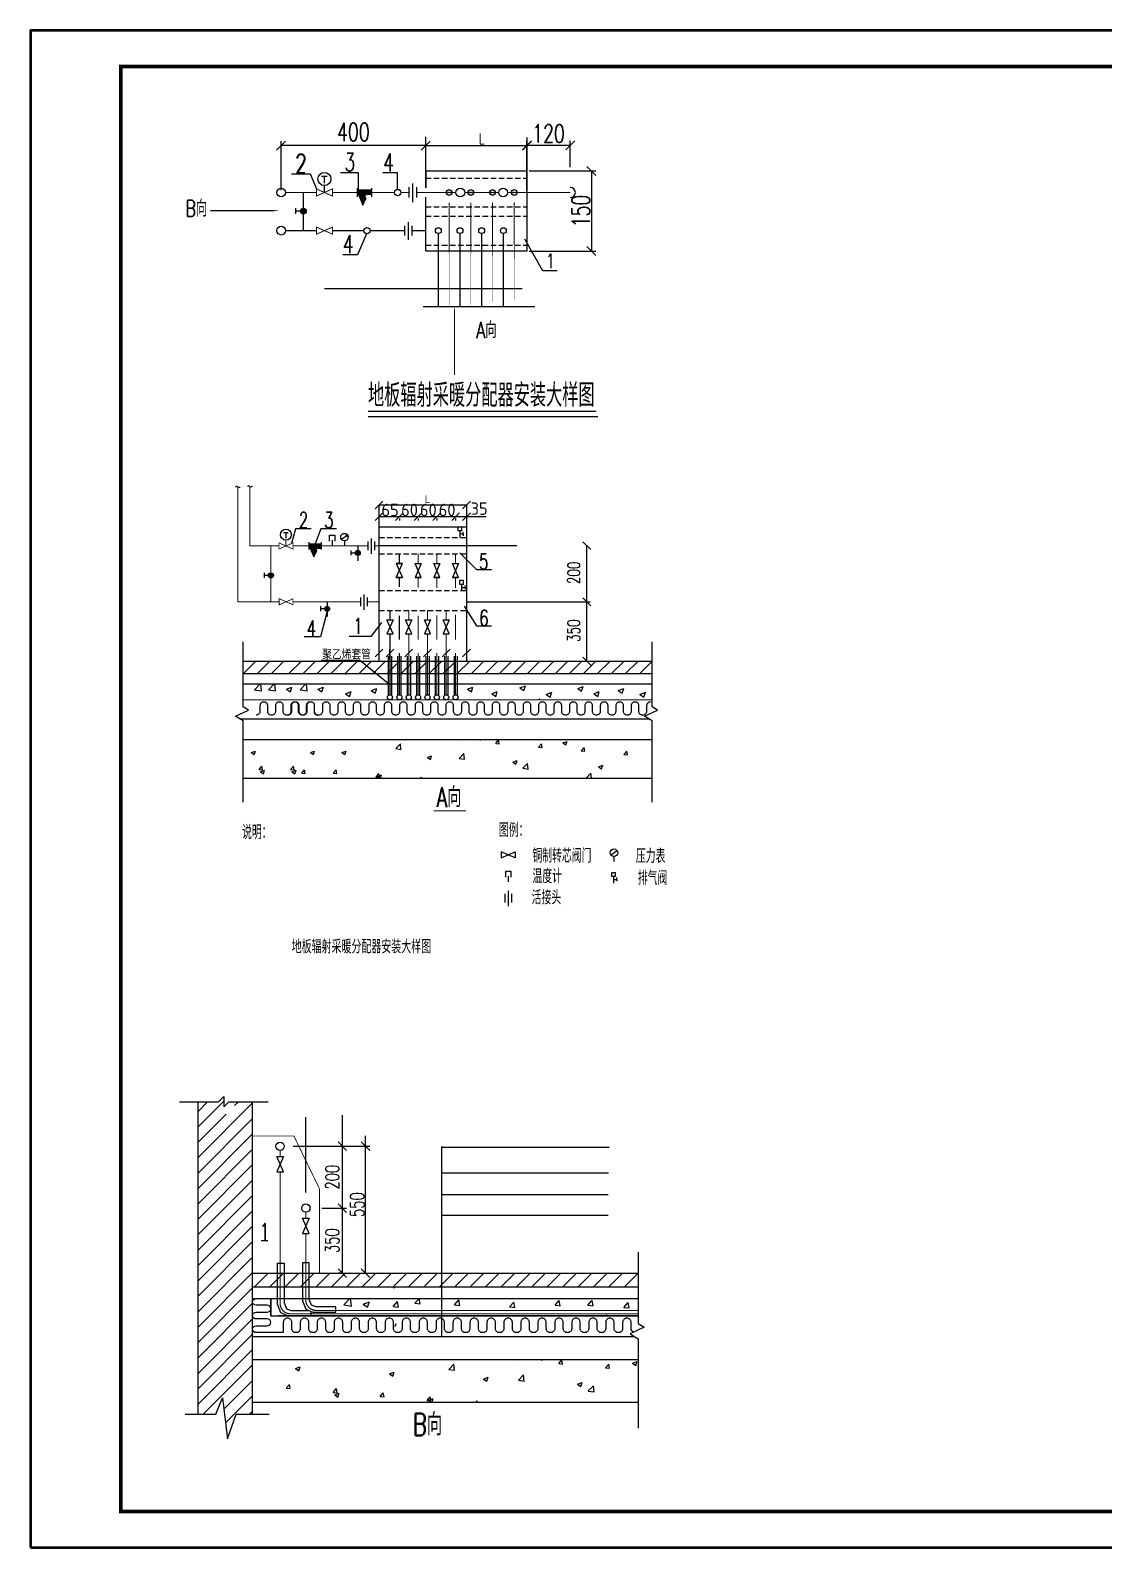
# Model space of a CAD drawing. Header units: millimetres. Extents: x -59400 to 124631, y 0 to 42000.
# Drawn here: x 65231 to 94931, y 0 to 42000 of the extents above; entities that cross this region are included whole.
import ezdxf
from ezdxf.enums import TextEntityAlignment as Align

# ---------------------------------------------------------------- set-up
doc = ezdxf.new("R2010")
doc.units = ezdxf.units.MM
doc.header["$LTSCALE"] = 600
for name, pattern in [('DASH', [0.35, 0.25, -0.1]), ('DASHDOT2', [12.7, 6.35, -3.175, 0, -3.175]), ('DASHED2', [0.375, 0.25, -0.125])]:
    doc.linetypes.add(name, pattern=pattern)
for name, color, linetype in [('_FL', 7, 'Continuous'), ('ACS_COM_BZ', 3, 'Continuous'), ('H_E1', 7, 'Continuous'), ('PUB_TEXT', 7, 'Continuous'), ('Text', 3, 'Continuous'), ('TH-构件', 7, 'Continuous'), ('TK', 4, 'Continuous')]:
    doc.layers.add(name, color=color, linetype=linetype)
doc.layers.add('PIPE-地暖供', color=4, linetype='Continuous', lineweight=50)
doc.styles.add('CHINA', font='txt', dxfattribs={"width": 0.7, "bigfont": 'HZTXT'})
doc.styles.add('DIM', font='TXT.shx', dxfattribs={"width": 0.7, "bigfont": 'HZTXT.shx'})
doc.styles.add('HZTXT1', font='romans.shx', dxfattribs={"width": 0.7, "bigfont": 'GBHZFS.SHX'})
doc.styles.get("Standard").update_dxf_attribs({"font": 'tssdeng.shx', "height": 500, "bigfont": 'tssdchn.shx'})
doc.styles.add('仿宋GB2312', font='txt.shx', dxfattribs={"width": 0.7, "height": 300, "bigfont": 'hzfs.shx'})

# ---------------------------------------------------------------- blocks, each defined once
blk = doc.blocks.new('_Oblique')
at = {"color": 0, "linetype": 'ByBlock', "lineweight": -2}
blk.add_line((-0.5, -0.5), (0.5, 0.5), dxfattribs=at)
blk = doc.blocks.new('$ThvacSys$00000040')
at = {"elevation": 0}
blk.add_lwpolyline([(7, -101, -0.575183), (0, 0, 0.604745), (-11, 101, 16.924828)], format="xyb", dxfattribs=at)
blk = doc.blocks.new('*U15')
at = {"color": 3}
blk.add_lwpolyline([(-59400, 0), (0, 0), (0, 42000), (-59400, 42000)], close=True, dxfattribs=at)
at = {"color": 3, "const_width": 100}
blk.add_lwpolyline([(-56900, 1000), (-1000, 1000), (-1000, 41000), (-56900, 41000)], close=True, dxfattribs=at)
at = {"layer": 'TK', "color": 4, "style": 'HZTXT1'}
for tag, height, width, p in [('项目负责1', 400, 0.6, (-4500, 19196)), ('项目负责2', 400, 0.6, (-4500, 18296)), ('专责', 400, 0.6, (-4500, 17396)), ('审定', 400, 0.6, (-4500, 16496)), ('审核', 400, 0.6, (-4500, 15596)), ('校对', 400, 0.6, (-4500, 14696)), ('设计', 400, 0.6, (-4500, 13796)), ('绘图', 400, 0.6, (-4500, 12896)), ('建设单位', 450, 0.6, (-4500, 11050)), ('工号', 400, 0.5, (-5501, 3507)), ('版次', 400, 0.7, (-2138, 3498)), ('阶段', 400, 0.7, (-2138, 2498)), ('比例', 400, 0.7, (-5491, 1513)), ('日期', 400, 0.7, (-2138, 1498))]:
    blk.add_attdef(tag, text='', height=height, dxfattribs=dict(at, width=width)).set_placement(p, align=Align.MIDDLE)
at = {"layer": 'TK', "color": 1, "lineweight": -3, "style": 'HZTXT1', "width": 0.6}
blk.add_attdef('工程名称', text='', height=450, dxfattribs=at).set_placement((-4500, 9050), align=Align.MIDDLE)
at = {"layer": 'TK', "color": 4, "lineweight": -3, "style": 'HZTXT1', "width": 0.6}
blk.add_attdef('子项名称', text='', height=450, dxfattribs=at).set_placement((-4500, 7050), align=Align.MIDDLE)
at = {"layer": 'TK', "color": 1, "lineweight": -3, "style": 'HZTXT1', "width": 0.6}
blk.add_attdef('图名', text='', height=450, dxfattribs=at).set_placement((-4561, 5061), align=Align.MIDDLE_CENTER)
at = {"layer": 'TK', "color": 1, "style": 'HZTXT1', "width": 0.7}
blk.add_attdef('图号', text='', height=400, dxfattribs=at).set_placement((-5491, 2513), align=Align.MIDDLE)

msp = doc.modelspace()

# ---------------------------------------------------------------- hatches: boundary and pattern name
for points in [[(74316, 37439), (74434, 37164), (74525, 37363), (74493, 37439), (74666, 37439), (74666, 37583), (74269, 37583), (74269, 37439)], [(72975, 27666), (73077, 27428), (73156, 27600), (73127, 27666), (73277, 27666), (73277, 27790), (72934, 27790), (72934, 27666)]]:
    msp.add_hatch(color=256).paths.add_polyline_path(points)
h = msp.add_hatch(color=256)
edge = h.paths.add_edge_path()
edge.add_arc((76820, 37511), 80.7, 0, 360)
edge = h.paths.add_edge_path()
edge.add_arc((78020, 37511), 80.7, 0, 360)
edge = h.paths.add_edge_path()
edge.add_arc((77420, 37511), 80.7, 0, 360)
edge = h.paths.add_edge_path()
edge.add_arc((78620, 37511), 80.7, 0, 360)
h = msp.add_hatch(color=256)
edge = h.paths.add_edge_path()
edge.add_arc((72783, 36995), 88, 0, 360)
h = msp.add_hatch(color=256)
edge = h.paths.add_edge_path()
edge.add_arc((74287, 27534), 76.1, 0, 360)
h = msp.add_hatch(color=256)
edge = h.paths.add_edge_path()
edge.add_arc((71884, 26914), 76.1, 0, 360)
h = msp.add_hatch(color=256)
edge = h.paths.add_edge_path()
edge.add_arc((73441, 25989), 76.1, 0, 360)
h = msp.add_hatch()
h.set_pattern_fill('AR-SAND', color=256, scale=60.515, style=0)
h.set_pattern_definition([(37.5, (62142, 15114.3), (-96.83, 2961.68), [0, -2336.36, 0, -2613.04, 0, -2497.76]), (7.5, (62142, 15114.3), (2720.3, 4337.87), [0, -1260.4, 0, -2105.8, 0, -806.97]), (327.5, (60251.4, 15114.3), (4786.7, 8.7), [0, -768.54, 0, -2766.75, 0, -3612.14]), (317.5, (60251.4, 15114.3), (4620.66, 1349.06), [0, -384.27, 0, -1813.76, 0, -2075.06])])
h.paths.add_polyline_path([(86019, 23909), (86019, 24196), (70403, 24196), (70403, 23909)])
h = msp.add_hatch()
h.set_pattern_fill('AR-SAND', color=256, scale=66.5, style=0)
h.set_pattern_definition([(37.5, (62304.1, -2763), (-106.4, 3254.6), [0, -2567.43, 0, -2871.47, 0, -2744.79]), (7.5, (62304, -2763), (2989.3, 4766.9), [0, -1385.06, 0, -2314.07, 0, -886.78]), (327.5, (60226.5, -2763), (5260.1, 9.56), [0, -844.55, 0, -3040.38, 0, -3969.39]), (317.5, (60226.5, -2763), (5077.65, 1482.5), [0, -422.27, 0, -1993.14, 0, -2280.28])])
h.paths.add_polyline_path([(88543, 6901), (88543, 7217), (71382, 7217), (71382, 6901)])

# ---------------------------------------------------------------- linework, layer by layer
at = {"color": 0, "linetype": 'ByBlock'}
for points in [[(72170, 37574), (72170, 38935)], [(76170, 38810), (72170, 38810)], [(76170, 37974), (76170, 38935)], [(78970, 37574), (78970, 38944)], [(78970, 38819), (80170, 38819)], [(80170, 38216), (80170, 38944)], [(79033, 38108), (80883, 38108)], [(80758, 38108), (80758, 35890)], [(79033, 35890), (80883, 35890)], [(74880, 28539), (75442, 28539), (75960, 28539), (76479, 28539), (77841, 28539)], [(75442, 28485), (75442, 28431)], [(75960, 28485), (75960, 28431)], [(76479, 28485), (76479, 28431)], [(76998, 28485), (76998, 28431)], [(80629, 24540), (80629, 26182), (80629, 27738)], [(74880, 24594), (74880, 24871)], [(75182, 24594), (75182, 24871)], [(80161, 24540), (80737, 24540)], [(72854, 9831), (72854, 11919)], [(73864, 7595), (73864, 9400), (73864, 11110), (73864, 11970)], [(74508, 7595), (74508, 11395)], [(72501, 11110), (73983, 11110)], [(73146, 11110), (74627, 11110)], [(73294, 9400), (73983, 9400)], [(73882, 7595), (73745, 7595)], [(73923, 7595), (74627, 7595)]]:
    msp.add_lwpolyline(points, dxfattribs=at)
for points in [[(76170, 38129), (76170, 37638), (76170, 39052)], [(78970, 39034), (78970, 35890), (76170, 35890), (76170, 37384)], [(76170, 38811), (78970, 38811)], [(72458, 38024), (72972, 38024), (73147, 37610)], [(73285, 37961), (73445, 37961)], [(73365, 37961), (73365, 37770)], [(74312, 37529), (74312, 38057), (73817, 38057)], [(75387, 37599), (75387, 38060), (74986, 38060)], [(76170, 38108), (78970, 38108)], [(74271, 37627), (74271, 37395)], [(74271, 37583), (74668, 37583)], [(74271, 37439), (74319, 37439)], [(74316, 37439), (74434, 37164), (74525, 37363)], [(74520, 37439), (74347, 37439), (74380, 37363)], [(74668, 37627), (74668, 37395)], [(75709, 37371), (75709, 37657)], [(75817, 37246), (75817, 37760)], [(75926, 37371), (75926, 37657)], [(72569, 37074), (72569, 36920)], [(72569, 37000), (72785, 37000)], [(75589, 36318), (75589, 36593)], [(75694, 36197), (75694, 36692)], [(75798, 36318), (75798, 36593)], [(74530, 36369), (74288, 35785), (73879, 35785)], [(79809, 35343), (79408, 35343), (78915, 36219)], [(78844, 34846), (73372, 34846)], [(76099, 34359), (79188, 34359)], [(74578, 31312), (80936, 31310)], [(74880, 24540), (74880, 28863), (77300, 28863), (77300, 24540)], [(72998, 28200), (72570, 28200), (72456, 27796)], [(73702, 28200), (73273, 28200), (73097, 27743)], [(74880, 28254), (77300, 28254)], [(77114, 28144), (77114, 27961)], [(72233, 28103), (72367, 28103)], [(72300, 28103), (72300, 27944)], [(72934, 27828), (72934, 27628)], [(72934, 27790), (73277, 27790)], [(73277, 27828), (73277, 27628)], [(73510, 27856), (73510, 28027), (73653, 28027), (73653, 27856)], [(73581, 27887), (73581, 27728)], [(73836, 27913), (74009, 28030)], [(73923, 27867), (73923, 27728)], [(73947, 28021), (74009, 28030), (73978, 27979)], [(74289, 27728), (74289, 27320)], [(74580, 27612), (74580, 27849)], [(74670, 27507), (74670, 27935)], [(74761, 27612), (74761, 27849)], [(77114, 28063), (77210, 28063), (77210, 28115)], [(77210, 28063), (77210, 28012)], [(72934, 27666), (72975, 27666), (73077, 27428), (73156, 27600), (73127, 27666), (73277, 27666)], [(74102, 27603), (74102, 27470)], [(74102, 27539), (74289, 27539)], [(77114, 27539), (77581, 27078), (77996, 27078)], [(71699, 26982), (71699, 26849)], [(71699, 26918), (71886, 26918)], [(75356, 26856), (75527, 27240), (75356, 27240), (75527, 26856), (75356, 26856), (75527, 26856)], [(75356, 27240), (75527, 27240)], [(76046, 26856), (75875, 26856), (76046, 26856), (75875, 27240), (76046, 27240), (75875, 26856)], [(75875, 27240), (76046, 27240)], [(76565, 26856), (76394, 26856), (76565, 26856), (76394, 27240), (76565, 27240), (76394, 26856)], [(76394, 27240), (76565, 27240)], [(77083, 26856), (76912, 26856), (77083, 26856), (76912, 27240), (77083, 27240), (76912, 26856)], [(76912, 27240), (77083, 27240)], [(77163, 26662), (77163, 26479)], [(77163, 26582), (77259, 26582), (77259, 26634)], [(77259, 26582), (77259, 26530)], [(73256, 26057), (73256, 25924)], [(73443, 26182), (73443, 25775)], [(74378, 26063), (74378, 26301)], [(74468, 25959), (74468, 26387)], [(74558, 26063), (74558, 26301)], [(77234, 26063), (77581, 25520), (77996, 25520)], [(73443, 25918), (73259, 25215), (72806, 25215)], [(73256, 25993), (73443, 25993)], [(75097, 25684), (75268, 25684)], [(75616, 25684), (75786, 25684)], [(76134, 25684), (76305, 25684)], [(76653, 25684), (76824, 25684)], [(74948, 25613), (74648, 25220), (74054, 25220)], [(71117, 20638), (71117, 22886), (70912, 23016), (71268, 23186), (71117, 23274), (71117, 25071)], [(82435, 20638), (82435, 22886), (82229, 23016), (82585, 23186), (82435, 23274), (82435, 25071)], [(71117, 24540), (82435, 24540)], [(71128, 24196), (71472, 24540)], [(71516, 24196), (71860, 24540)], [(71904, 24196), (72248, 24540)], [(72388, 24196), (72732, 24540)], [(72776, 24196), (73120, 24540)], [(73164, 24196), (73508, 24540)], [(73553, 24196), (73896, 24540)], [(73941, 24196), (74284, 24540)], [(74329, 24196), (74673, 24540)], [(74717, 24196), (75061, 24540)], [(75105, 24196), (75449, 24540)], [(75493, 24196), (75837, 24540)], [(75882, 24196), (76225, 24540)], [(76270, 24196), (76614, 24540)], [(76658, 24196), (77002, 24540)], [(77046, 24196), (77390, 24540)], [(77434, 24196), (77778, 24540)], [(77822, 24196), (78166, 24540)], [(78211, 24196), (78554, 24540)], [(78599, 24196), (78943, 24540)], [(78987, 24196), (79331, 24540)], [(79375, 24196), (79719, 24540)], [(79763, 24196), (80107, 24540)], [(80151, 24196), (80495, 24540)], [(80540, 24196), (80883, 24540)], [(80928, 24196), (81272, 24540)], [(81316, 24196), (81660, 24540)], [(81704, 24196), (82048, 24540)], [(82092, 24196), (82436, 24540)], [(71117, 24196), (82435, 24196)], [(71117, 23909), (82435, 23909)], [(71435, 23746), (71591, 23909)], [(71435, 23746), (71630, 23716)], [(71630, 23716), (71608, 23909)], [(71823, 23746), (71979, 23909)], [(71823, 23746), (72018, 23716)], [(72018, 23716), (71996, 23909)], [(72317, 23762), (72471, 23821)], [(72317, 23762), (72427, 23688)], [(72427, 23688), (72471, 23821)], [(72695, 23746), (72851, 23909)], [(72695, 23746), (72890, 23716)], [(72890, 23716), (72868, 23909)], [(73189, 23762), (73343, 23821)], [(73189, 23762), (73299, 23688)], [(73299, 23688), (73343, 23821)], [(73952, 23638), (74106, 23697)], [(73952, 23638), (74062, 23564)], [(74062, 23564), (74106, 23697)], [(74662, 23726), (74816, 23785)], [(74662, 23726), (74772, 23653)], [(74772, 23653), (74816, 23785)], [(77324, 23762), (77478, 23821)], [(77324, 23762), (77434, 23688)], [(77434, 23688), (77478, 23821)], [(77999, 23638), (78152, 23697)], [(77999, 23638), (78108, 23564)], [(78108, 23564), (78152, 23697)], [(78780, 23797), (78933, 23856)], [(78780, 23797), (78889, 23724)], [(78889, 23724), (78933, 23856)], [(79507, 23620), (79661, 23679)], [(79507, 23620), (79616, 23546)], [(79616, 23546), (79661, 23679)], [(80377, 23779), (80531, 23839)], [(80377, 23779), (80486, 23706)], [(80486, 23706), (80531, 23839)], [(80820, 23638), (80974, 23697)], [(80820, 23638), (80930, 23564)], [(80930, 23564), (80974, 23697)], [(81495, 23726), (81649, 23785)], [(81495, 23726), (81604, 23653)], [(81604, 23653), (81649, 23785)], [(82098, 23620), (82252, 23679)], [(82098, 23620), (82207, 23546)], [(82207, 23546), (82252, 23679)], [(79296, 23469), (79320, 23497)], [(79325, 23469), (79320, 23497)], [(71023, 22946), (82341, 22946)], [(71117, 22371), (82435, 22371)], [(72608, 22371), (72612, 22370)], [(72612, 22370), (72612, 22371)], [(73480, 22371), (73484, 22370)], [(73484, 22370), (73484, 22371)], [(76929, 22366), (76932, 22371)], [(76929, 22366), (77027, 22358)], [(77027, 22357), (77025, 22371)], [(77656, 22371), (77685, 22351)], [(77685, 22351), (77691, 22371)], [(78110, 22263), (78189, 22357)], [(78110, 22263), (78208, 22254)], [(78208, 22254), (78189, 22357)], [(79969, 22274), (80085, 22319)], [(79970, 22274), (80051, 22219)], [(80051, 22219), (80085, 22319)], [(71341, 22007), (71457, 22051)], [(71342, 22007), (71423, 21952)], [(71423, 21952), (71457, 22051)], [(72980, 22007), (73096, 22051)], [(72980, 22007), (73062, 21952)], [(73062, 21952), (73096, 22051)], [(73852, 22007), (73968, 22051)], [(73852, 22007), (73934, 21952)], [(73934, 21952), (73968, 22051)], [(75340, 22120), (75469, 22254)], [(75340, 22120), (75487, 22097)], [(75487, 22097), (75469, 22254)], [(76219, 21875), (76334, 21919)], [(76219, 21875), (76301, 21820)], [(76301, 21820), (76334, 21919)], [(77098, 21847), (77226, 21981)], [(77098, 21847), (77244, 21825)], [(77244, 21825), (77226, 21981)], [(79291, 22159), (79371, 22254)], [(79291, 22159), (79390, 22151)], [(79390, 22151), (79371, 22254)], [(80472, 22056), (80552, 22151)], [(80472, 22056), (80571, 22048)], [(80571, 22047), (80552, 22151)], [(81654, 21953), (81733, 22047)], [(81654, 21953), (81752, 21944)], [(81752, 21944), (81733, 22047)], [(71560, 21541), (71640, 21635)], [(71560, 21541), (71659, 21532)], [(71597, 21476), (71712, 21520)], [(71597, 21476), (71678, 21421)], [(71659, 21532), (71640, 21635)], [(71679, 21421), (71712, 21520)], [(72432, 21541), (72512, 21635)], [(72432, 21541), (72531, 21532)], [(72468, 21476), (72584, 21520)], [(72469, 21476), (72550, 21421)], [(72531, 21532), (72512, 21635)], [(72550, 21421), (72584, 21520)], [(72741, 21437), (72821, 21532)], [(72742, 21437), (72840, 21429)], [(72840, 21429), (72821, 21532)], [(73613, 21437), (73693, 21532)], [(73613, 21437), (73712, 21429)], [(73712, 21429), (73693, 21532)], [(74795, 21334), (74874, 21429)], [(74893, 21325), (74874, 21429)], [(78586, 21743), (78701, 21788)], [(78586, 21743), (78668, 21688)], [(78668, 21688), (78701, 21788)], [(78856, 21575), (78984, 21709)], [(78856, 21575), (79002, 21552)], [(79002, 21552), (78984, 21709)], [(80613, 21302), (80741, 21436)], [(80758, 21297), (80741, 21436)], [(80953, 21611), (81068, 21656)], [(80953, 21611), (81034, 21556)], [(81034, 21556), (81068, 21656)], [(71117, 21297), (82435, 21297)], [(74795, 21334), (74893, 21325)], [(74835, 21344), (74951, 21388)], [(74835, 21344), (74905, 21297)], [(74920, 21297), (74951, 21388)], [(76032, 21297), (76055, 21325)], [(76061, 21297), (76055, 21325)], [(80613, 21302), (80647, 21297)], [(69870, 11650), (70581, 12362)], [(69870, 12077), (70137, 12344)], [(69870, 3691), (69870, 12344)], [(69870, 10797), (71382, 12309)], [(70882, 12235), (70991, 12344)], [(71382, 3691), (71382, 12344)], [(69870, 11223), (70645, 11999)], [(69870, 10370), (71382, 11882)], [(69870, 9944), (71382, 11456)], [(69870, 9517), (71382, 11029)], [(76605, 11101), (76605, 5843)], [(76605, 11088), (81246, 11088)], [(69870, 9091), (71382, 10603)], [(72048, 10827), (72236, 10827)], [(69870, 8664), (71382, 10176)], [(72048, 10404), (72236, 10404)], [(76605, 10375), (81233, 10375)], [(69870, 8238), (71382, 9750)], [(76605, 9771), (81224, 9771)], [(69870, 7811), (71382, 9323)], [(69870, 7384), (71382, 8897)], [(72761, 9117), (72948, 9117)], [(76605, 9206), (81219, 9206)], [(69870, 6958), (71382, 8470)], [(71617, 8506), (71801, 8506)], [(72761, 8694), (72948, 8694)], [(69870, 6531), (71382, 8043)], [(82054, 8178), (82054, 6204), (82219, 6107), (81828, 5921), (82054, 5777), (82054, 3307)], [(69870, 6105), (71382, 7617)], [(71382, 7595), (82054, 7595)], [(71431, 7217), (71809, 7595)], [(71857, 7217), (72235, 7595)], [(72284, 7217), (72662, 7595)], [(72710, 7217), (73088, 7595)], [(73137, 7217), (73515, 7595)], [(73564, 7217), (73941, 7595)], [(73990, 7217), (74368, 7595)], [(74417, 7217), (74794, 7595)], [(74843, 7217), (75221, 7595)], [(75270, 7217), (75648, 7595)], [(75696, 7217), (76074, 7595)], [(76123, 7217), (76501, 7595)], [(76549, 7217), (76927, 7595)], [(76976, 7217), (77354, 7595)], [(77403, 7217), (77780, 7595)], [(77829, 7217), (78207, 7595)], [(78256, 7217), (78634, 7595)], [(78682, 7217), (79060, 7595)], [(79109, 7217), (79487, 7595)], [(79535, 7217), (79913, 7595)], [(79962, 7217), (80340, 7595)], [(80389, 7217), (80766, 7595)], [(80815, 7217), (81193, 7595)], [(81242, 7217), (81619, 7595)], [(81668, 7217), (82046, 7595)], [(69870, 5678), (71382, 7190)], [(71382, 7217), (82054, 7217)], [(69870, 5252), (71382, 6764)], [(71382, 6901), (82054, 6901)], [(73901, 6722), (74072, 6901)], [(73901, 6722), (74115, 6689)], [(74115, 6689), (74091, 6901)], [(74444, 6740), (74613, 6805)], [(74444, 6740), (74564, 6659)], [(74564, 6659), (74613, 6805)], [(75271, 6674), (75386, 6811)], [(75415, 6661), (75388, 6811)], [(75872, 6765), (75987, 6901)], [(75872, 6765), (76016, 6752)], [(76016, 6752), (75989, 6901)], [(76972, 6719), (77087, 6856)], [(77116, 6706), (77089, 6856)], [(78492, 6662), (78606, 6799)], [(78636, 6650), (78608, 6799)], [(79750, 6708), (79865, 6845)], [(79895, 6695), (79867, 6845)], [(80658, 6708), (80772, 6845)], [(80802, 6695), (80774, 6845)], [(81656, 6651), (81770, 6788)], [(81800, 6638), (81772, 6788)], [(69870, 4825), (71382, 6337)], [(71881, 6419), (82054, 6419), (72093, 6419)], [(75271, 6674), (75415, 6661)], [(76972, 6719), (77116, 6707)], [(78492, 6662), (78636, 6650)], [(79750, 6708), (79895, 6695)], [(80658, 6708), (80802, 6695)], [(81155, 6419), (81181, 6449)], [(81186, 6419), (81181, 6449)], [(81656, 6651), (81800, 6639)], [(69870, 4398), (71382, 5911)], [(75320, 6121), (75364, 6204)], [(69870, 3972), (71382, 5484)], [(71382, 5843), (81950, 5843)], [(70016, 3691), (71382, 5057)], [(71382, 5211), (82054, 5211)], [(75033, 5211), (75037, 5210)], [(75037, 5210), (75037, 5211)], [(76808, 4936), (76949, 5083)], [(76969, 4911), (76949, 5083)], [(78553, 5206), (78557, 5211)], [(78553, 5206), (78661, 5197)], [(78662, 5197), (78659, 5211)], [(79352, 5211), (79384, 5190)], [(79384, 5190), (79391, 5211)], [(79851, 5093), (79939, 5197)], [(79851, 5093), (79959, 5083)], [(79960, 5083), (79939, 5196)], [(81149, 4979), (81237, 5083)], [(81258, 4969), (81237, 5083)], [(81895, 5105), (82022, 5154)], [(81895, 5105), (81985, 5045)], [(81985, 5045), (82022, 5154)], [(70584, 3833), (71382, 4631)], [(72572, 4956), (72698, 5005)], [(72572, 4956), (72662, 4896)], [(72662, 4896), (72698, 5005)], [(75173, 4812), (75299, 4860)], [(75173, 4811), (75263, 4751)], [(75263, 4751), (75299, 4860)], [(76808, 4936), (76969, 4911)], [(77773, 4667), (77900, 4715)], [(77773, 4667), (77863, 4606)], [(77863, 4606), (77900, 4715)], [(78739, 4636), (78880, 4783)], [(78739, 4636), (78900, 4611)], [(78900, 4611), (78880, 4783)], [(81149, 4979), (81258, 4969)], [(70630, 3453), (71382, 4204)], [(72314, 4413), (72401, 4517)], [(72314, 4413), (72422, 4403)], [(72422, 4403), (72401, 4517)], [(73612, 4299), (73699, 4403)], [(73612, 4299), (73720, 4290)], [(73652, 4228), (73779, 4276)], [(73652, 4228), (73742, 4167)], [(73720, 4290), (73700, 4403)], [(73742, 4167), (73779, 4276)], [(74910, 4186), (74997, 4289)], [(75018, 4176), (74998, 4289)], [(80374, 4522), (80501, 4570)], [(80374, 4522), (80464, 4461)], [(80464, 4461), (80501, 4570)], [(80671, 4337), (80812, 4483)], [(80671, 4336), (80832, 4312)], [(80832, 4312), (80812, 4483)], [(69517, 3691), (70367, 3691), (70547, 4143), (70683, 3014), (70928, 3691), (71838, 3691)], [(71382, 4031), (82054, 4031)], [(74910, 4185), (75018, 4176)], [(76208, 4072), (76295, 4176)], [(76208, 4072), (76316, 4062)], [(76253, 4083), (76380, 4132)], [(76253, 4083), (76329, 4031)], [(76317, 4062), (76296, 4176)], [(76346, 4031), (76380, 4131)], [(77567, 4031), (77594, 4062)], [(77599, 4031), (77594, 4062)], [(71295, 3691), (71382, 3778)]]:
    msp.add_lwpolyline(points)
at = {"linetype": 'DASHED2'}
for points in [[(76170, 37911), (78970, 37911)], [(76170, 37111), (78970, 37111)], [(76170, 36856), (78970, 36856)], [(76170, 36056), (78970, 36056)], [(74880, 27961), (77300, 27961)], [(74880, 27510), (77300, 27510)], [(74880, 26490), (77300, 26490)], [(74880, 25944), (77300, 25944)]]:
    msp.add_lwpolyline(points, dxfattribs=at)
for points, const_width in [([(73147, 37511), (72292, 37511)], 35), ([(72785, 37511), (72785, 36456)], 35), ([(73591, 37610), (73591, 37412), (73147, 37610), (73147, 37412), (73591, 37610)], 25), ([(73369, 37704), (73369, 37511)], 36.3), ([(75306, 37511), (73591, 37511)], 35), ([(75709, 37511), (75482, 37511)], 35), ([(77008, 37511), (75926, 37511)], 35), ([(78190, 37511), (77250, 37511)], 35), ([(80170, 37511), (78433, 37511)], 35), ([(79342, 37511), (78970, 37511)], 35), ([(79552, 37511), (80049, 37511)], 35), ([(73591, 36555), (73591, 36357), (73147, 36555), (73147, 36357), (73591, 36555)], 25), ([(72292, 36456), (73147, 36456)], 35), ([(73591, 36456), (74457, 36456)], 35), ([(74634, 36456), (75589, 36456)], 35), ([(74578, 31454), (80893, 31454)], 35), ([(71886, 27728), (71886, 26182)], 30.3), ([(72496, 27813), (72496, 27643), (72111, 27813), (72111, 27643), (72496, 27813)], 21.6), ([(72303, 27889), (72303, 27728)], 30.3), ([(74580, 27728), (72496, 27728)], 30.3), ([(74880, 27728), (74761, 27728)], 30.3), ([(75442, 26856), (75442, 26591)], 30.3), ([(75960, 26856), (75960, 26573)], 30.3), ([(76479, 26856), (76479, 26564)], 30.3), ([(76998, 26856), (76998, 26564)], 30.3), ([(72501, 26268), (72501, 26097), (72117, 26268), (72117, 26097), (72501, 26268)], 21.6), ([(75182, 25684), (75182, 25944)], 30.3), ([(75442, 25797), (75442, 25130)], 30.3), ([(75701, 25684), (75701, 25944)], 30.3), ([(75960, 25797), (75960, 25130)], 30.3), ([(76220, 25684), (76220, 25944)], 30.3), ([(76479, 25806), (76479, 25130)], 30.3), ([(76738, 25684), (76738, 25944)], 30.3), ([(76998, 25824), (76998, 25130)], 30.3), ([(75182, 25299), (75182, 23609)], 30.3), ([(75701, 25299), (75701, 23609)], 30.3), ([(76220, 25299), (76220, 23609)], 30.3), ([(76738, 25299), (76738, 23609)], 30.3), ([(76390, 20398), (77287, 20398)], 30.3), ([(72142, 10827), (72142, 10995)], 33.2), ([(72854, 9117), (72854, 9285)], 33.2)]:
    msp.add_lwpolyline(points, dxfattribs=dict(const_width=const_width))
for points, format in [([(80170, 37369, 1), (80170, 37653)], "xyb"), ([(70209, 37009, 30, 30, 0), (71192, 37009, 200, 0, 0), (72120, 37009, 0, 0, 0)], "xyseb"), ([(76820, 34359, 0, 0, 0), (76820, 37234, 35, 35, 0), (76820, 34359, 0, 0, 0)], "xyseb"), ([(77420, 34359, 0, 0, 0), (77420, 37234, 35, 35, 0), (77420, 34359, 0, 0, 0)], "xyseb"), ([(78020, 34359, 0, 0, 0), (78020, 37234, 35, 35, 0), (78020, 34359, 0, 0, 0)], "xyseb"), ([(78620, 34359, 0, 0, 0), (78620, 37234, 35, 35, 0), (78620, 34359, 0, 0, 0)], "xyseb"), ([(75798, 36456, 35, 35, 0), (76170, 36456, 0, 0, 0), (79442, 36456, 0, 0, 0)], "xyseb"), ([(76966, 32459, 30, 30, 0), (76966, 33442, 200, 0, 0), (76966, 34370, 0, 0, 0)], "xyseb"), ([(72111, 27728, 30.3, 30.3, 0), (71302, 27728, 30.3, 30.3, 0), (71302, 29372, 0, 0, 0)], "xyseb"), ([(75442, 28863, 0, 0, 0), (75442, 27240, 30.3, 30.3, 0), (75442, 27510, 0, 0, 0)], "xyseb"), ([(75960, 27510, 0, 0, 0), (75960, 27240, 30.3, 30.3, 0), (75960, 27510, 0, 0, 0), (75960, 28863, 0, 0, 0)], "xyseb"), ([(76479, 27510, 0, 0, 0), (76479, 27240, 30.3, 30.3, 0), (76479, 27510, 0, 0, 0), (76479, 28863, 0, 0, 0)], "xyseb"), ([(76998, 28863, 0, 0, 0), (76998, 27240, 30.3, 30.3, 0), (76998, 27510, 0, 0, 0)], "xyseb"), ([(75442, 24540, 0, 0, 0), (75442, 24763, 30.3, 30.3, 0), (75442, 23609, 0, 0, 0)], "xyseb"), ([(75960, 24540, 0, 0, 0), (75960, 24763, 30.3, 30.3, 0), (75960, 23609, 0, 0, 0)], "xyseb"), ([(76479, 24540, 0, 0, 0), (76479, 24763, 30.3, 30.3, 0), (76479, 23609, 0, 0, 0)], "xyseb"), ([(76998, 24540, 0, 0, 0), (76998, 24763, 30.3, 30.3, 0), (76998, 23609, 0, 0, 0)], "xyseb"), ([(71117, 23469, 30.3, 30.3, 0), (82435, 23469, 0, 0, 0), (72314, 23469, 0, 0, 0)], "xyseb"), ([(72976, 23408), (72970, 23408, 0.414214), (72867, 23305), (72867, 23148, -0.414214), (72763, 23044), (72757, 23044, -0.414214), (72653, 23148), (72653, 23305, 0.414214), (72549, 23408), (72543, 23408, 0.414214), (72439, 23305), (72439, 23148, -0.414214), (72336, 23044), (72329, 23044, -0.414214), (72226, 23148), (72226, 23305, 0.414214), (72122, 23408), (72116, 23408, 0.414214), (72012, 23305), (72012, 23148, -0.414214), (71908, 23044), (71902, 23044, -0.414214), (71798, 23148), (71798, 23305, 0.414214), (71695, 23408), (71688, 23408, 0.414214), (71585, 23305), (71585, 23148, -0.414214), (71481, 23044)], "xyb"), ([(82394, 23408), (82388, 23408, 0.414214), (82284, 23305), (82284, 23148, -0.414214), (82180, 23044), (82174, 23044, -0.414214), (82070, 23148), (82070, 23305, 0.414214), (81967, 23408), (81960, 23408, 0.414214), (81857, 23305), (81857, 23148, -0.414214), (81753, 23044), (81747, 23044, -0.414214), (81643, 23148), (81643, 23305, 0.414214), (81539, 23408), (81533, 23408, 0.414214), (81429, 23305), (81429, 23148, -0.414214), (81326, 23044), (81320, 23044, -0.414214), (81216, 23148), (81216, 23305, 0.414214), (81112, 23408), (81106, 23408, 0.414214), (81002, 23305), (81002, 23148, -0.414214), (80898, 23044), (80892, 23044, -0.414214), (80788, 23148), (80788, 23305, 0.414214), (80685, 23408), (80679, 23408, 0.414214), (80575, 23305), (80575, 23148, -0.414214), (80471, 23044), (80465, 23044, -0.414214), (80361, 23148), (80361, 23305, 0.414214), (80257, 23408), (80251, 23408, 0.414214), (80148, 23305), (80148, 23148, -0.414214), (80044, 23044), (80038, 23044, -0.414214), (79934, 23148), (79934, 23305, 0.414214), (79830, 23408), (79824, 23408, 0.414214), (79720, 23305), (79720, 23148, -0.414214), (79617, 23044), (79610, 23044, -0.414214), (79507, 23148), (79507, 23305, 0.414214), (79403, 23408), (79397, 23408, 0.414214), (79293, 23305), (79293, 23148, -0.414214), (79189, 23044), (79183, 23044, -0.414214), (79079, 23148), (79079, 23305, 0.414214), (78976, 23408), (78970, 23408, 0.414214), (78866, 23305), (78866, 23148, -0.414214), (78762, 23044), (78756, 23044, -0.414214), (78652, 23148), (78652, 23305, 0.414214), (78548, 23408), (78542, 23408, 0.414214), (78439, 23305), (78439, 23148, -0.414214), (78335, 23044), (78329, 23044, -0.414214), (78225, 23148), (78225, 23305, 0.414214), (78121, 23408), (78115, 23408, 0.414214), (78011, 23305), (78011, 23148, -0.414214), (77907, 23044), (77901, 23044, -0.414214), (77798, 23148), (77798, 23305, 0.414214), (77694, 23408), (77688, 23408, 0.414214), (77584, 23305), (77584, 23148, -0.414214), (77480, 23044), (77474, 23044, -0.414214), (77370, 23148), (77370, 23305, 0.414214), (77267, 23408), (77260, 23408, 0.414214), (77157, 23305), (77157, 23148, -0.414214), (77053, 23044), (77047, 23044, -0.414214), (76943, 23148), (76943, 23305, 0.414214), (76839, 23408), (76833, 23408, 0.414214), (76729, 23305), (76729, 23148, -0.414214), (76626, 23044), (76620, 23044, -0.414214), (76516, 23148), (76516, 23305, 0.414214), (76412, 23408), (76406, 23408, 0.414214), (76302, 23305), (76302, 23148, -0.414214), (76198, 23044), (76192, 23044, -0.414214), (76089, 23148), (76089, 23305, 0.414214), (75985, 23408), (75979, 23408, 0.414214), (75875, 23305), (75875, 23148, -0.414214), (75771, 23044), (75765, 23044, -0.414214), (75661, 23148), (75661, 23305, 0.414214), (75557, 23408), (75551, 23408, 0.414214), (75448, 23305), (75448, 23148, -0.414214), (75344, 23044), (75338, 23044, -0.414214), (75234, 23148), (75234, 23305, 0.414214), (75130, 23408), (75124, 23408, 0.414214), (75020, 23305), (75020, 23148, -0.414214), (74917, 23044), (74910, 23044, -0.414214), (74807, 23148), (74807, 23305, 0.414214), (74703, 23408), (74697, 23408, 0.414214), (74593, 23305), (74593, 23148, -0.414214), (74489, 23044), (74483, 23044, -0.414214), (74379, 23148), (74379, 23305, 0.414214), (74276, 23408), (74270, 23408, 0.414214), (74166, 23305), (74166, 23148, -0.414214), (74062, 23044), (74056, 23044, -0.414214), (73952, 23148), (73952, 23305, 0.414214), (73848, 23408), (73842, 23408, 0.414214), (73739, 23305), (73739, 23148, -0.414214), (73635, 23044), (73629, 23044, -0.414214), (73525, 23148), (73525, 23305, 0.414214), (73421, 23408), (73415, 23408, 0.414214), (73311, 23305), (73311, 23148, -0.414214), (73208, 23044), (73201, 23044, -0.414214), (73098, 23148), (73098, 23305, 0.414214), (72994, 23408), (72988, 23408, 0.414214), (72884, 23305), (72884, 23148, -0.414214), (72780, 23044), (72774, 23044, -0.414214), (72670, 23148), (72670, 23305, 0.414214), (72567, 23408), (72560, 23408, 0.414214), (72457, 23305), (72457, 23148, -0.414214), (72353, 23044)], "xyb"), ([(73080, 23148, 0.414214), (73184, 23044), (73190, 23044)], "xyb"), ([(73234, 7595, 23.8, 23.8, 0), (73234, 9928, 23.8, 23.8, 0), (72522, 11395, 23.8, 23.8, 0), (71382, 11395, 0, 0, 0)], "xyseb"), ([(81918, 5964, -0.282176), (81856, 6065), (81856, 6237, 0.414214), (81742, 6351), (81735, 6351, 0.414214), (81621, 6237), (81621, 6065, -0.414214), (81507, 5951), (81500, 5951, -0.414214), (81386, 6065), (81386, 6237, 0.414214), (81272, 6351), (81265, 6351, 0.414214), (81151, 6237), (81151, 6065, -0.414214), (81037, 5951), (81031, 5951, -0.414214), (80917, 6065), (80917, 6237, 0.414214), (80803, 6351), (80796, 6351, 0.414214), (80682, 6237), (80682, 6065, -0.414214), (80568, 5951), (80561, 5951, -0.414214), (80447, 6065), (80447, 6237, 0.414214), (80333, 6351), (80326, 6351, 0.414214), (80212, 6237), (80212, 6065, -0.414214), (80098, 5951), (80092, 5951, -0.414214), (79978, 6065), (79978, 6237, 0.414214), (79864, 6351), (79857, 6351, 0.414214), (79743, 6237), (79743, 6065, -0.414214), (79629, 5951), (79622, 5951, -0.414214), (79508, 6065), (79508, 6237, 0.414214), (79394, 6351), (79387, 6351, 0.414214), (79273, 6237), (79273, 6065, -0.414214), (79159, 5951), (79153, 5951, -0.414214), (79039, 6065), (79039, 6237, 0.414214), (78925, 6351), (78918, 6351, 0.414214), (78804, 6237), (78804, 6065, -0.414214), (78690, 5951), (78683, 5951, -0.414214), (78569, 6065), (78569, 6237, 0.414214), (78455, 6351), (78448, 6351, 0.414214), (78334, 6237), (78334, 6065, -0.414214), (78220, 5951), (78214, 5951, -0.414214), (78100, 6065), (78100, 6237, 0.414214), (77986, 6351), (77979, 6351, 0.414214), (77865, 6237), (77865, 6065, -0.414214), (77751, 5951), (77744, 5951, -0.414214), (77630, 6065), (77630, 6237, 0.414214), (77516, 6351), (77509, 6351, 0.414214), (77395, 6237), (77395, 6065, -0.414214), (77281, 5951), (77274, 5951, -0.414214), (77160, 6065), (77160, 6237, 0.414214), (77046, 6351), (77040, 6351, 0.414214), (76926, 6237), (76926, 6065, -0.414214), (76812, 5951), (76805, 5951, -0.414214), (76691, 6065), (76691, 6237, 0.414214), (76577, 6351), (76570, 6351, 0.414214), (76456, 6237), (76456, 6065, -0.414214), (76342, 5951), (76335, 5951, -0.414214), (76221, 6065), (76221, 6237, 0.414214), (76107, 6351), (76101, 6351, 0.414214), (75987, 6237), (75987, 6065, -0.414214), (75873, 5951), (75866, 5951, -0.414214), (75752, 6065), (75752, 6237, 0.414214), (75638, 6351), (75631, 6351, 0.414214), (75517, 6237), (75517, 6065, -0.414214), (75403, 5951), (75396, 5951, -0.414214), (75282, 6065), (75282, 6237, 0.414214), (75168, 6351), (75162, 6351, 0.414214), (75048, 6237), (75048, 6065, -0.414214), (74934, 5951), (74927, 5951, -0.414214), (74813, 6065), (74813, 6237, 0.414214), (74699, 6351), (74692, 6351, 0.414214), (74578, 6237), (74578, 6065, -0.414214), (74464, 5951), (74457, 5951, -0.414214), (74343, 6065), (74343, 6237, 0.414214), (74229, 6351), (74223, 6351, 0.414214), (74109, 6237), (74109, 6065, -0.414214), (73995, 5951), (73988, 5951, -0.414214), (73874, 6065), (73874, 6237, 0.414214), (73760, 6351), (73753, 6351, 0.414214), (73639, 6237), (73639, 6065, -0.414214), (73525, 5951), (73518, 5951, -0.414214), (73404, 6065), (73404, 6237, 0.414214), (73290, 6351), (73283, 6351, 0.414214), (73169, 6237), (73169, 6065, -0.414214), (73055, 5951), (73049, 5951, -0.414214), (72935, 6065), (72935, 6237, 0.414214), (72821, 6351), (72814, 6351, 0.414214), (72700, 6237), (72700, 6065, -0.414214), (72586, 5951), (72579, 5951, -0.414214), (72465, 6065), (72465, 6237, 0.414214), (72351, 6351), (72344, 6351, 0.414214), (72230, 6237), (72230, 5951), (71477, 5951, -0.414214), (71382, 6046, -0.414214), (71477, 6141), (71786, 6141, 0.414214), (71881, 6236), (71881, 6236, 0.414214), (71786, 6331), (71477, 6331, -0.414214), (71382, 6426, -0.414214), (71477, 6521), (71786, 6521, 0.414214), (71881, 6616), (71881, 6616, 0.414214), (71786, 6711), (71477, 6711, -0.414214), (71382, 6806, -0.414214), (71477, 6901), (72093, 6901)], "xyb")]:
    msp.add_lwpolyline(points, format=format)
at = {"linetype": 'DASHED2', "const_width": 35}
for points in [[(76520, 36375), (76520, 34359)], [(77120, 36375), (77120, 34359)], [(77720, 36375), (77720, 34359)], [(78320, 36375), (78320, 34359)]]:
    msp.add_lwpolyline(points, dxfattribs=at)
at = {"linetype": 'DASH'}
msp.add_lwpolyline([(72117, 26182, 30.3, 30.3, 0), (70970, 26182, 30.3, 30.3, 0), (70970, 29358, 0, 0, 0)], format="xyseb", dxfattribs=at)
for points in [[(77068, 28258), (77160, 28258), (77160, 28144), (77068, 28144)], [(77117, 26777), (77209, 26777), (77209, 26662), (77117, 26662)], [(75268, 25684), (75097, 25299), (75268, 25299), (75097, 25684)], [(75786, 25684), (75616, 25299), (75786, 25299), (75616, 25684)], [(76305, 25684), (76134, 25299), (76305, 25299), (76134, 25684)], [(76824, 25684), (76653, 25299), (76824, 25299), (76653, 25684)], [(72236, 10827), (72048, 10404), (72236, 10404), (72048, 10827)], [(72948, 9117), (72761, 8694), (72948, 8694), (72761, 9117)], [(71881, 6901), (71881, 6419)]]:
    msp.add_lwpolyline(points, close=True)
at = {"linetype": 'DASHDOT2'}
for points in [[(74880, 27738), (80756, 27738)], [(77300, 26182), (80722, 26182)]]:
    msp.add_lwpolyline(points, dxfattribs=at)
at = {"linetype": 'DASH', "const_width": 30.3}
for points in [[(72501, 26182), (74378, 26182)], [(74558, 26182), (74880, 26182)]]:
    msp.add_lwpolyline(points, dxfattribs=at)
at = {"elevation": -2594}
for points in [[(73275, 24570), (74351, 24570), (75136, 23929)], [(75135, 24674), (75135, 23606)], [(75223, 24674), (75223, 23606)], [(75395, 24674), (75395, 23606)], [(75483, 24674), (75483, 23606)], [(75659, 24674), (75659, 23606)], [(75747, 24674), (75747, 23606)], [(75914, 24674), (75914, 23606)], [(76002, 24674), (76002, 23606)], [(76175, 24674), (76175, 23606)], [(76263, 24674), (76263, 23606)], [(76435, 24674), (76435, 23606)], [(76523, 24674), (76523, 23606)], [(76693, 24674), (76693, 23606)], [(76781, 24674), (76781, 23606)], [(76956, 24674), (76956, 23606)], [(77044, 24674), (77044, 23606)], [(81292, 19177), (81466, 19295)], [(81379, 19132), (81379, 18993)], [(78385, 18559), (78385, 18730), (78528, 18730), (78528, 18559)], [(78456, 18590), (78456, 18431)], [(81367, 18578), (81367, 18395)], [(81367, 18497), (81463, 18497), (81463, 18445)], [(81463, 18497), (81463, 18549)], [(78372, 17861), (78372, 18098)], [(78462, 17756), (78462, 18184)], [(78553, 17861), (78553, 18098)]]:
    msp.add_lwpolyline(points, dxfattribs=at)
for points in [[(78648, 19092), (78263, 19263), (78263, 19092), (78648, 19263)], [(81321, 18692), (81413, 18692), (81413, 18578), (81321, 18578)]]:
    msp.add_lwpolyline(points, close=True, dxfattribs=at)
at = {"const_width": 33.2}
for points in [[(72142, 10404), (72142, 6758, 0.414214), (72427, 6473), (82054, 6473)], [(72854, 8694), (72854, 6851, 0.414214), (73139, 6566), (82054, 6566)]]:
    msp.add_lwpolyline(points, format="xyb", dxfattribs=at)
for centre, radius in [((73367, 37885), 181), ((72170, 37511), 121), ((75394, 37511), 88), ((76820, 37511), 80.7), ((77129, 37511), 121), ((77420, 37511), 80.7), ((78020, 37511), 80.7), ((78312, 37511), 121), ((78620, 37511), 80.7), ((72786, 36994), 80.7), ((72170, 36456), 121), ((74546, 36456), 88), ((76520, 36456), 80.7), ((77120, 36456), 80.7), ((77720, 36456), 80.7), ((78320, 36456), 80.7), ((72302, 28040), 151), ((73923, 27972), 105), ((74289, 27534), 69.8), ((71886, 26913), 69.8), ((73443, 25988), 69.8), ((75182, 23539), 69.8), ((75442, 23539), 69.8), ((75701, 23539), 69.8), ((75960, 23539), 69.8), ((76220, 23539), 69.8), ((76479, 23539), 69.8), ((76738, 23539), 69.8), ((76998, 23539), 69.8), ((81379, 19236, -2594), 105), ((72142, 11110), 115), ((72854, 9400), 115)]:
    msp.add_circle(centre, radius)
at = {"layer": '_FL'}
msp.add_lwpolyline([(72991, 6542), (72991, 6419), (72359, 6419), (72162, 6502), (72073, 6736), (72073, 7879), (72257, 7879), (72257, 6775), (72316, 6614), (72444, 6566), (72934, 6566)], dxfattribs=at)
msp.add_lwpolyline([(72949, 6872), (72949, 7880), (72765, 7880), (72765, 6834), (72855, 6600), (73051, 6516), (73683, 6516), (73683, 6664), (73137, 6664), (73008, 6712)], close=True, dxfattribs=at)
at = {"layer": 'ACS_COM_BZ'}
msp.add_lwpolyline([(69354, 12344), (70439, 12344), (70581, 12487), (70581, 12202), (70724, 12344), (71809, 12344)], dxfattribs=at)
at = {"layer": 'Defpoints', "color": 0, "linetype": 'ByBlock'}
for p in [(72170, 38810), (80170, 38819), (76170, 37911), (78970, 38108), (72170, 37511), (78970, 37511), (80120, 37511), (80170, 37511), (78970, 35890), (80758, 35890), (75442, 28539), (75960, 28539), (75960, 28539), (75960, 28539), (76479, 28539), (76479, 28539), (76479, 28539), (76998, 28539), (76998, 28539), (76998, 28539), (79760, 27738), (79760, 27738), (80629, 27738), (80629, 26182), (80722, 26182), (80722, 26182), (74880, 24540), (75182, 24540), (80107, 24540), (72142, 11110), (73234, 11110), (73234, 11110), (73864, 11110), (72854, 9400), (73234, 9400), (73234, 9400), (73864, 9400), (73864, 7595), (73941, 7595)]:
    msp.add_point(p, dxfattribs=at)

# ---------------------------------------------------------------- block references
at = {"color": 0, "linetype": 'ByBlock'}
for p, xscale, yscale, zscale, rotation in [((72170, 38810), 250, 250, 250, 180.0000000000031), ((76170, 38811), 250, 250, 250, 180.0000000000031), ((78970, 38819), 250, 250, 250, 180.0000000000031), ((78970, 38811), 250, 250, 250, 180.0000000000031), ((80758, 38108), 250, 250, 250, 90.00000000000315), ((80758, 35890), 250, 250, 250, 270.0000000000031), ((74880, 28863), 216.1250000001106, 216.1250000001106, 216.1250000001106, 180.0000000000031), ((74880, 28539), 216.1250000001106, 216.1250000001106, 216.1250000001106, 180.0000000000031), ((75442, 28539), 216.1250000001106, 216.1250000001106, 216.1250000001106, 180.0000000000031), ((75960, 28539), 216.1250000001106, 216.1250000001106, 216.1250000001106, 180.0000000000031), ((76479, 28539), 216.1250000001106, 216.1250000001106, 216.1250000001106, 180.0000000000031), ((76998, 28539), 216.1250000001106, 216.1250000001106, 216.1250000001106, 180.0000000000031), ((77300, 28863), 216.1250000001106, 216.1250000001106, 216.1250000001106, 180.0000000000031), ((77300, 28539), 216.1250000001106, 216.1250000001106, 216.1250000001106, 180.0000000000031), ((80629, 27738), 216.1250000000829, 216.1250000000829, 216.1250000000829, 270.0000000000031), ((80629, 27738), 216.1250000000829, 216.1250000000829, 216.1250000000829, 90.00000000000315), ((80629, 26182), 216.1250000000829, 216.1250000000829, 216.1250000000829, 270.0000000000031), ((80629, 26182), 216.1250000000829, 216.1250000000829, 216.1250000000829, 90.00000000000315), ((74880, 24763), 216.1250000001106, 216.1250000001106, 216.1250000001106, 180.0000000000031), ((75182, 24763), 216.1250000001106, 216.1250000001106, 216.1250000001106, 180.0000000000031), ((75701, 24763), 216.1250000001106, 216.1250000001106, 216.1250000001106, 180.0000000000031), ((76220, 24763), 216.1250000001106, 216.1250000001106, 216.1250000001106, 180.0000000000031), ((76738, 24763), 216.1250000001106, 216.1250000001106, 216.1250000001106, 180.0000000000031), ((80629, 24540), 216.1250000000829, 216.1250000000829, 216.1250000000829, 270.0000000000031), ((73864, 11110), 237.5, 237.5, 237.5, 90.00000000000315), ((73864, 11110), 237.5, 237.5, 237.5, 270.0000000000031), ((74508, 11110), 237.5, 237.5, 237.5, 90.00000000000315), ((74508, 11110), 237.5, 237.5, 237.5, 270.0000000000031), ((73864, 9400), 237.5, 237.5, 237.5, 270.0000000000031), ((73864, 9400), 237.5, 237.5, 237.5, 90.00000000000315), ((73864, 7595), 237.5, 237.5, 237.5, 270.0000000000031), ((74508, 7595), 237.5, 237.5, 237.5, 270.0000000000031)]:
    msp.add_blockref('_Oblique', p, dxfattribs=dict(at, xscale=xscale, yscale=yscale, zscale=zscale, rotation=rotation))
for p, xscale, yscale, zscale in [((80170, 38819), 250, 250, 250), ((75442, 28539), 216.1250000001106, 216.1250000001106, 216.1250000001106), ((75442, 28539), 216.1250000001106, 216.1250000001106, 216.1250000001106), ((75960, 28539), 216.1250000001106, 216.1250000001106, 216.1250000001106), ((76479, 28539), 216.1250000001106, 216.1250000001106, 216.1250000001106), ((76998, 28539), 216.1250000001106, 216.1250000001106, 216.1250000001106), ((75182, 24763), 216.1250000001106, 216.1250000001106, 216.1250000001106), ((75701, 24763), 216.1250000001106, 216.1250000001106, 216.1250000001106), ((76220, 24763), 216.1250000001106, 216.1250000001106, 216.1250000001106), ((76738, 24763), 216.1250000001106, 216.1250000001106, 216.1250000001106), ((77300, 24763), 216.1250000001106, 216.1250000001106, 216.1250000001106)]:
    msp.add_blockref('_Oblique', p, dxfattribs=dict(at, xscale=xscale, yscale=yscale, zscale=zscale))
at = {"layer": 'PIPE-地暖供'}
msp.add_blockref('*U15', (124631, 0), dxfattribs=at)
at = {"layer": 'TH-构件', "xscale": 0.6174999999999999, "yscale": 0.6174999999999999, "zscale": 0.6174999999999999, "rotation": 90.00000000000315}
for p in [(70970, 29358), (71302, 29372)]:
    msp.add_blockref('$ThvacSys$00000040', p, dxfattribs=at)

# ---------------------------------------------------------------- texts
at = {"style": 'CHINA', "width": 0.7}
for s, p in [('说明：', (71087, 19611)), ('图例：', (78198, 19667, -2594))]:
    msp.add_text(s, height=389, dxfattribs=at).set_placement(p)
at = {"color": 3, "attachment_point": 5, "style": 'CHINA'}
for s, insert, char_height in [('400', (74170, 39186), 500), ('120', (79570, 39144), 500), ('2', (72721, 38317), 519), ('3', (74071, 38353), 500), ('4', (75143, 38343), 500), ('4', (74025, 36079), 500), ('1', (71714, 8739), 475)]:
    msp.add_mtext(s, dxfattribs=dict(at, insert=insert, char_height=char_height))
at = {"attachment_point": 5, "style": 'CHINA'}
for s, insert, char_height in [('L', (77720, 38999), 300), ('B向', (69825, 37070), 450), ('1', (79617, 35617), 400), ('A向', (77855, 33705), 450)]:
    msp.add_mtext(s, dxfattribs=dict(at, insert=insert, char_height=char_height))
at = {"color": 1, "attachment_point": 5, "rotation": 90, "style": 'DIM'}
for s, insert, char_height in [('150', (80467, 36999), 500), ('200', (73584, 10255), 380), ('550', (74275, 9495), 380), ('350', (73584, 8497), 380)]:
    msp.add_mtext(s, dxfattribs=dict(at, insert=insert, char_height=char_height))
at = {"color": 0, "linetype": 'ByBlock', "attachment_point": 5}
for s, insert, char_height in [('L', (76220, 29025), 216), ('65', (75184, 28724), 345.8), ('60', (75724, 28724), 345.8), ('60', (76243, 28724), 345.8), ('60', (76762, 28724), 345.8), ('35', (77649, 28761), 345.8)]:
    msp.add_mtext(s, dxfattribs=dict(at, insert=insert, char_height=char_height))
at = {"char_height": 345.8, "attachment_point": 5, "rotation": 90, "style": 'DIM'}
for s, insert in [('200', (80266, 26983)), ('350', (80266, 25383))]:
    msp.add_mtext(s, dxfattribs=dict(at, insert=insert))
at = {"layer": 'H_E1', "style": 'CHINA', "width": 0.7}
for s, height, p in [('地板辐射采暖分配器安装大样图', 640, (74574, 31580)), ('A向', 553.3, (76467, 20500)), ('B向', 608, (75818, 3109))]:
    msp.add_text(s, height=height, dxfattribs=at).set_placement(p)
at = {"layer": 'PUB_TEXT', "color": 7, "style": 'CHINA', "width": 0.7}
for s, p in [('铜制转芯阀门', (79123, 18959, -2594)), ('压力表', (81987, 18947, -2594)), ('温度计', (79124, 18391, -2594)), ('排气阀', (82041, 18345, -2594)), ('活接头', (79103, 17803, -2594))]:
    msp.add_text(s, height=389, dxfattribs=at).set_placement(p)
at = {"layer": 'PUB_TEXT', "color": 7, "char_height": 432, "attachment_point": 5, "style": 'CHINA'}
for s, insert in [('2', (72789, 28444)), ('3', (73493, 28444)), ('5', (77776, 27297)), ('4', (73008, 25444)), ('1', (74295, 25512)), ('6', (77784, 25732))]:
    msp.add_mtext(s, dxfattribs=dict(at, insert=insert))
at = {"layer": 'Text', "style": 'CHINA', "width": 0.8}
msp.add_text('聚乙烯套管', height=259.4, dxfattribs=at).set_placement((73308, 24589, -2594))
at = {"layer": 'TK', "color": 3, "lineweight": -3, "style": '仿宋GB2312', "width": 0.7}
msp.add_text('地板辐射采暖分配器安装大样图', height=375, dxfattribs=at).set_placement((72463, 16450))

doc.saveas('drawing.dxf')
